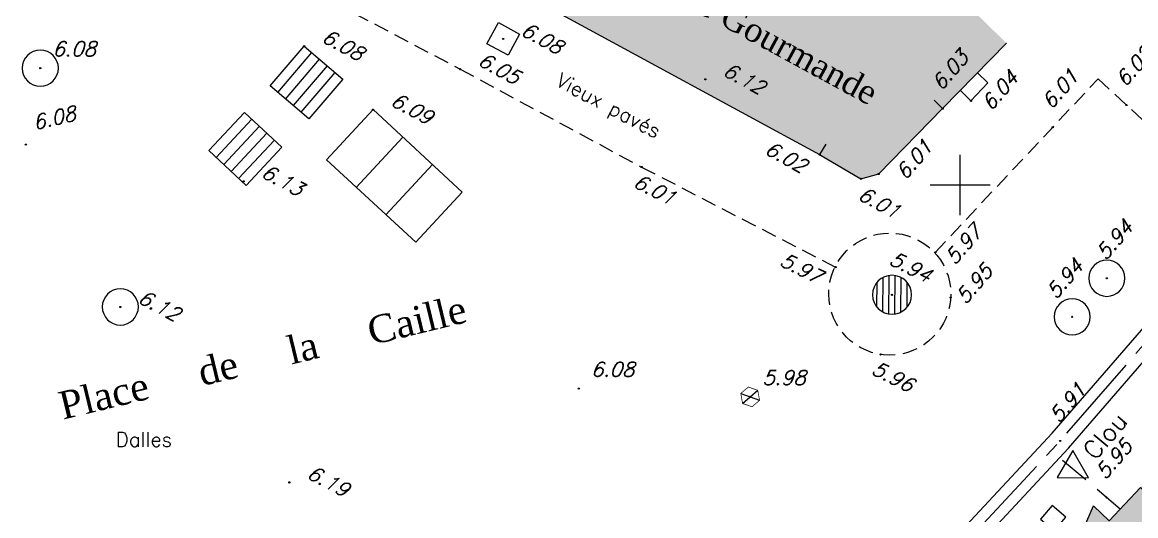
# Model space of a CAD drawing. Header units: metres. Extents: x 1379206 to 1379549, y 5225925 to 5226061.
# Drawn here: x 1379484.43 to 1379502.91, y 5226034.51 to 5226042.7 of the extents above; entities that cross this region are included whole.
import ezdxf
from ezdxf.enums import TextEntityAlignment as Align

# ---------------------------------------------------------------- set-up
doc = ezdxf.new("R2010")
doc.units = ezdxf.units.M
doc.header["$LTSCALE"] = 2
doc.header["$PDMODE"] = 32
doc.header["$PDSIZE"] = 0.02
for name, pattern in [('AXES2', [1.125, 0.75, -0.125, 0.125, -0.125]), ('CACHE2', [0.1875, 0.125, -0.0625]), ('INTERROMPU2', [0.375, 0.25, -0.125])]:
    doc.linetypes.add(name, pattern=pattern)
doc.layers.get('0').update_dxf_attribs({"color": 2})
for name, color, linetype in [('_LIM-REVETEMENT', 7, 'INTERROMPU2'), ('_R-FT', 3, 'Continuous'), ('AEP_BC_HEX', 4, 'Continuous'), ('BA_COMMERC', 7, 'Continuous'), ('BA_SEUIL', 8, 'Continuous'), ('BA_TRAPPE', 7, 'Continuous'), ('BORD_CC1', 7, 'AXES2'), ('BORD_REVET', 7, 'CACHE2'), ('EP_GRILLER', 5, 'Continuous'), ('Etat des Lieux', 7, 'Continuous'), ('EU_REGARD', 3, 'Continuous'), ('STATION', 6, 'Continuous'), ('TopoAlt', 7, 'Continuous'), ('Topojis', 7, 'Continuous'), ('TXT_DETAIL', 7, 'Continuous'), ('TXT_NOM_BA', 7, 'Continuous'), ('TXT_ROUTE', 7, 'Continuous')]:
    doc.layers.add(name, color=color, linetype=linetype)
doc.styles.get("Standard").update_dxf_attribs({"font": 'romans.shx'})
doc.styles.add('TNR', font='times.ttf', dxfattribs={"width": 0.999})

# ---------------------------------------------------------------- blocks, each defined once
blk = doc.blocks.new('Tcpoint')
at = {"color": 0}
blk.add_point((0, 0), dxfattribs=at)
at = {"layer": 'TopoAlt'}
blk.add_attdef('ALT', (0.2, 0.2), '', height=0.24, dxfattribs=at)
blk = doc.blocks.new('u014')
at = {"color": 0}
blk.add_line((0, 0), (0, 0), dxfattribs=at)
blk.add_circle((0, 0), 0.3, dxfattribs=at)
blk = doc.blocks.new('CB003')
at = {"color": 0, "linetype": 'Continuous'}
for p, q in [((0, 0), (0, 1)), ((1, 1), (0, 1)), ((0.333, 0), (0.333, 1)), ((0.666, 0), (0.666, 1)), ((1, 0), (1, 1)), ((1, 0), (0, 0))]:
    blk.add_line(p, q, dxfattribs=at)
blk = doc.blocks.new('gw02')
for p, q in [((-0.1, 0.5), (-0.1, -0.5)), ((0.1, 0.5), (0.1, -0.5)), ((0.1, -0.5), (0.1, -0.5))]:
    blk.add_line(p, q)
for points in [[(-0.5, -0.5), (0.5, -0.5), (0.5, 0.5), (-0.5, 0.5), (-0.5, -0.5)], [(-0.3, 0.5), (-0.3, -0.5)], [(0.3, 0.5), (0.3, -0.5)]]:
    blk.add_lwpolyline(points)
blk = doc.blocks.new('CB013')
at = {"color": 0}
blk.add_line((0, 0), (0, 0), dxfattribs=at)
blk.add_lwpolyline([(-0.15, -0.15), (-0.15, 0.15), (0.15, 0.15), (0.15, -0.15)], close=True, dxfattribs=at)
blk = doc.blocks.new('CB014')
at = {"color": 0}
blk.add_line((0, 0), (0, 0), dxfattribs=at)
blk.add_lwpolyline([(-0.2, -0.2), (-0.2, 0.2), (0.2, 0.2), (0.2, -0.2)], close=True, dxfattribs=at)
blk = doc.blocks.new('CB019')
at = {"color": 0}
for p, q in [((-0.156, -0.057), (0.156, 0.057)), ((-0.126, 0.109), (0.126, -0.109))]:
    blk.add_line(p, q, dxfattribs=at)
at = {"color": 0, "const_width": 0.012}
blk.add_lwpolyline([(-0.03, -0.164), (0.126, -0.109), (0.156, 0.057), (0.03, 0.164), (-0.126, 0.109), (-0.156, -0.057)], close=True, dxfattribs=at)
blk = doc.blocks.new('t003')
at = {"color": 0}
blk.add_line((0, 0), (0, 0), dxfattribs=at)
blk.add_lwpolyline([(0.259834, -0.149954), (-0.000053, 0.3), (-0.259781, -0.150046)], close=True, dxfattribs=at)
blk = doc.blocks.new('CB005')
at = {"color": 0}
for p, q in [((-0.25, 0.206), (-0.25, -0.206)), ((-0.15, 0.287), (-0.15, -0.287)), ((-0.05, 0.32), (-0.05, -0.32)), ((0.05, 0.32), (0.05, -0.32)), ((0.15, 0.287), (0.15, -0.287)), ((0.25, 0.206), (0.25, -0.206))]:
    blk.add_line(p, q, dxfattribs=at)
blk.add_circle((0, 0), 0.324, dxfattribs=at)

msp = doc.modelspace()

# ---------------------------------------------------------------- hatches: boundary and pattern name
at = {"layer": 'BA_COMMERC'}
for points in [[(1379500.769, 5226042.353), (1379498.624, 5226044.45), (1379497.952, 5226043.762), (1379495.657, 5226045.009), (1379493.419, 5226046.389), (1379490.833, 5226048.095), (1379491.704, 5226050.764), (1379488.851, 5226051.695), (1379487.405, 5226047.262), (1379487.272, 5226047.305), (1379487.056, 5226046.641), (1379487.17, 5226046.603), (1379487.068, 5226046.368), (1379487.29, 5226046.231), (1379487.234, 5226046.125), (1379487.843, 5226045.798), (1379487.909, 5226045.922), (1379491.621, 5226043.947), (1379491.553, 5226043.825), (1379492.136, 5226043.498), (1379492.195, 5226043.602), (1379492.528, 5226043.383), (1379492.494, 5226043.321), (1379493.321, 5226042.864), (1379497.667, 5226040.503), (1379498.352, 5226040.102), (1379498.648, 5226040.182), (1379499.709, 5226041.267)], [(1379507.805, 5226035.712), (1379505.623, 5226037.771), (1379505.486, 5226037.626), (1379502.992, 5226034.977), (1379502.474, 5226034.424), (1379502.211, 5226034.67), (1379502.066, 5226034.331), (1379502.223, 5226034.185), (1379499.452, 5226031.188), (1379499.315, 5226031.315), (1379498.973, 5226031.116), (1379499.146, 5226030.978), (1379499.051, 5226030.857), (1379501.497, 5226028.98), (1379502.61, 5226030.185), (1379502.612, 5226030.184), (1379505.179, 5226032.923), (1379507.669, 5226035.568)]]:
    msp.add_hatch(color=9, dxfattribs=at).paths.add_polyline_path(points)

# ---------------------------------------------------------------- linework, layer by layer
at = {"layer": '_LIM-REVETEMENT', "flags": 128}
msp.add_lwpolyline([(1379502.656, 5226034.618), (1379501.655, 5226035.464)], dxfattribs=at)
at = {"layer": 'BA_COMMERC'}
for points in [[(1379497.769, 5226040.675), (1379497.667, 5226040.503), (1379498.352, 5226040.102), (1379498.648, 5226040.182), (1379499.709, 5226041.267), (1379499.566, 5226041.407)], [(1379502.37, 5226034.05), (1379502.223, 5226034.185), (1379502.066, 5226034.331), (1379502.211, 5226034.67), (1379502.474, 5226034.424), (1379502.992, 5226034.977), (1379503.08, 5226034.895), (1379503.207, 5226035.03), (1379503.353, 5226034.893)]]:
    msp.add_lwpolyline(points, dxfattribs=at)
at = {"layer": 'BA_SEUIL', "flags": 128}
for points in [[(1379493.321, 5226042.864), (1379497.667, 5226040.503)], [(1379499.709, 5226041.267), (1379500.769, 5226042.353)]]:
    msp.add_lwpolyline(points, dxfattribs=at)
at = {"layer": 'BA_TRAPPE'}
msp.add_lwpolyline([(1379500.004, 5226041.569), (1379500.18, 5226041.397), (1379500.462, 5226041.694), (1379500.29, 5226041.862)], dxfattribs=at)
at = {"layer": 'BORD_CC1', "linetype": 'Continuous', "flags": 128}
for points in [[(1379490.916, 5226024.463), (1379497.991, 5226032.082), (1379501.525, 5226035.879), (1379504.706, 5226039.546), (1379506.684, 5226041.783)], [(1379491.187, 5226024.211), (1379498.262, 5226031.83), (1379501.796, 5226035.627), (1379504.979, 5226039.302), (1379506.957, 5226041.539)]]:
    msp.add_lwpolyline(points, dxfattribs=at)
at = {"layer": 'BORD_CC1', "flags": 128}
msp.add_lwpolyline([(1379491.052, 5226024.337), (1379498.127, 5226031.956), (1379501.661, 5226035.749), (1379504.84, 5226039.419), (1379506.818, 5226041.657)], dxfattribs=at)
at = {"layer": 'BORD_REVET'}
msp.add_lwpolyline([(1379486.743, 5226046.182), (1379486.301, 5226044.775), (1379491.703, 5226041.922), (1379494.713, 5226040.297), (1379497.933, 5226038.635)], dxfattribs=at)
at = {"layer": 'BORD_REVET', "flags": 128}
for points in [[(1379499.587, 5226038.881), (1379502.289, 5226041.759)], [(1379502.289, 5226041.759), (1379504.696, 5226039.552)]]:
    msp.add_lwpolyline(points, dxfattribs=at)
at = {"layer": 'BORD_REVET'}
msp.add_circle((1379498.832, 5226038.188), 1.013, dxfattribs=at)
at = {"layer": 'Etat des Lieux'}
for p, q in [((1379500, 5226039.5), (1379500, 5226040.5)), ((1379499.5, 5226040), (1379500.5, 5226040))]:
    msp.add_line(p, q, dxfattribs=at)

# ---------------------------------------------------------------- block references
at = {"layer": '_R-FT', "rotation": 331.5537750712315}
msp.add_blockref('CB014', (1379492.416, 5226042.423), dxfattribs=at)
at = {"layer": '_R-FT'}
for name, p, xscale, yscale, rotation in [('gw02', (1379489.152, 5226041.701), 0.8474273790942931, -0.86763017374144, 319.5048063582837), ('gw02', (1379488.136, 5226040.599), 0.8474273790872169, -0.8676301737412122, 316.9115595070098), ('CB003', (1379489.484, 5226040.416), 2.015669411701423, 1.136566600863099, 317.2239899799417)]:
    msp.add_blockref(name, p, dxfattribs=dict(at, xscale=xscale, yscale=yscale, rotation=rotation))
at = {"layer": '_R-FT', "yscale": -1.000000000007341, "rotation": 49.37911176439373}
msp.add_blockref('CB013', (1379501.543, 5226034.467), dxfattribs=at)
at = {"layer": 'AEP_BC_HEX', "yscale": -1}
msp.add_blockref('CB019', (1379496.515, 5226036.481), dxfattribs=at)
at = {"layer": 'EP_GRILLER', "yscale": -1.000000000289614, "rotation": 359.5638940269183}
msp.add_blockref('CB005', (1379498.87, 5226038.176), dxfattribs=at)
at = {"layer": 'EU_REGARD', "yscale": -1}
for p in [(1379484.734, 5226041.939), (1379502.435, 5226038.45), (1379501.86, 5226037.811)]:
    msp.add_blockref('u014', p, dxfattribs=at)
at = {"layer": 'EU_REGARD', "yscale": -1.000000000289614, "rotation": 359.5638940269182}
msp.add_blockref('u014', (1379486.062, 5226037.974), dxfattribs=at)
at = {"layer": 'STATION', "rotation": 359.5638940269182}
msp.add_blockref('t003', (1379501.87, 5226035.289), dxfattribs=at)
at = {"layer": 'Topojis'}
ref = msp.add_blockref('Tcpoint', (1379492.416, 5226042.423), dxfattribs=dict(at, rotation=331.5537750712315))
ref.add_attrib('ALT', '6.08', (1379492.687, 5226042.504), dxfattribs={"layer": 'TopoAlt', "height": 0.24, "rotation": 331.5538, "oblique": 18})
ref = msp.add_blockref('Tcpoint', (1379484.734, 5226041.939), dxfattribs=at)
ref.add_attrib('ALT', '6.08', (1379484.934, 5226042.139), dxfattribs={"layer": 'TopoAlt', "height": 0.24, "oblique": 18})
ref = msp.add_blockref('Tcpoint', (1379489.112, 5226042.306), dxfattribs=dict(at, rotation=332.0918372307556))
ref.add_attrib('ALT', '6.08', (1379489.382, 5226042.389), dxfattribs={"layer": 'TopoAlt', "height": 0.24, "rotation": 332.0918, "oblique": 18})
ref = msp.add_blockref('Tcpoint', (1379499.709, 5226041.267), dxfattribs=dict(at, rotation=49.37911176439373))
ref.add_attrib('ALT', '6.03', (1379499.687, 5226041.549), dxfattribs={"layer": 'TopoAlt', "height": 0.24, "rotation": 49.3791, "oblique": 18})
ref = msp.add_blockref('Tcpoint', (1379502.76, 5226041.327), dxfattribs=dict(at, rotation=49.37911176439373))
ref.add_attrib('ALT', '6.02', (1379502.738, 5226041.609), dxfattribs={"layer": 'TopoAlt', "height": 0.24, "rotation": 49.3791, "oblique": 18})
ref = msp.add_blockref('Tcpoint', (1379491.703, 5226041.922), dxfattribs=dict(at, rotation=331.5537750712315))
ref.add_attrib('ALT', '6.05', (1379491.975, 5226042.003), dxfattribs={"layer": 'TopoAlt', "height": 0.24, "rotation": 331.5538, "oblique": 18})
ref = msp.add_blockref('Tcpoint', (1379495.77, 5226041.754), dxfattribs=dict(at, rotation=331.5537750712315))
ref.add_attrib('ALT', '6.12', (1379496.041, 5226041.834), dxfattribs={"layer": 'TopoAlt', "height": 0.24, "rotation": 331.5538, "oblique": 18})
ref = msp.add_blockref('Tcpoint', (1379500.18, 5226041.397), dxfattribs=dict(at, rotation=49.37911176439373))
ref.add_attrib('ALT', '6.04', (1379500.513, 5226041.213), dxfattribs={"layer": 'TopoAlt', "height": 0.24, "rotation": 49.3791, "oblique": 18})
ref = msp.add_blockref('Tcpoint', (1379501.535, 5226040.956), dxfattribs=dict(at, rotation=49.37911176439373))
ref.add_attrib('ALT', '6.01', (1379501.513, 5226041.238), dxfattribs={"layer": 'TopoAlt', "height": 0.24, "rotation": 49.3791, "oblique": 18})
ref = msp.add_blockref('Tcpoint', (1379490.256, 5226041.25), dxfattribs=dict(at, rotation=332.0918372307556))
ref.add_attrib('ALT', '6.09', (1379490.526, 5226041.333), dxfattribs={"layer": 'TopoAlt', "height": 0.24, "rotation": 332.0918, "oblique": 18})
ref = msp.add_blockref('Tcpoint', (1379484.493, 5226040.669), dxfattribs=dict(at, rotation=13.56683807592233))
ref.add_attrib('ALT', '6.08', (1379484.64, 5226040.91), dxfattribs={"layer": 'TopoAlt', "height": 0.24, "rotation": 13.5668, "oblique": 18})
ref = msp.add_blockref('Tcpoint', (1379498.648, 5226040.182), dxfattribs=dict(at, rotation=49.37911176439373))
ref.add_attrib('ALT', '6.01', (1379499.089, 5226040.066), dxfattribs={"layer": 'TopoAlt', "height": 0.24, "rotation": 49.3791, "oblique": 18})
ref = msp.add_blockref('Tcpoint', (1379497.667, 5226040.503), dxfattribs=dict(at, rotation=331.5537750712315))
ref.add_attrib('ALT', '6.02', (1379496.735, 5226040.531), dxfattribs={"layer": 'TopoAlt', "height": 0.24, "rotation": 331.5538, "oblique": 18})
ref = msp.add_blockref('Tcpoint', (1379488.108, 5226040.06), dxfattribs=dict(at, rotation=332.0918372307556))
ref.add_attrib('ALT', '6.13', (1379488.378, 5226040.143), dxfattribs={"layer": 'TopoAlt', "height": 0.24, "rotation": 332.0918, "oblique": 18})
ref = msp.add_blockref('Tcpoint', (1379494.713, 5226040.297), dxfattribs=dict(at, rotation=333.2134952221113))
ref.add_attrib('ALT', '6.01', (1379494.552, 5226039.981), dxfattribs={"layer": 'TopoAlt', "height": 0.24, "rotation": 333.2135, "oblique": 18})
ref = msp.add_blockref('Tcpoint', (1379498.352, 5226040.102), dxfattribs=dict(at, rotation=331.5537750712315))
ref.add_attrib('ALT', '6.01', (1379498.281, 5226039.776), dxfattribs={"layer": 'TopoAlt', "height": 0.24, "rotation": 331.5538, "oblique": 18})
ref = msp.add_blockref('Tcpoint', (1379502.435, 5226038.45), dxfattribs=dict(at, rotation=49.37911176439373))
ref.add_attrib('ALT', '5.94', (1379502.414, 5226038.733), dxfattribs={"layer": 'TopoAlt', "height": 0.24, "rotation": 49.3791, "oblique": 18})
ref = msp.add_blockref('Tcpoint', (1379499.587, 5226038.881), dxfattribs=dict(at, rotation=49.37911176439373))
ref.add_attrib('ALT', '5.97', (1379499.91, 5226038.656), dxfattribs={"layer": 'TopoAlt', "height": 0.24, "rotation": 49.3791, "oblique": 18})
ref = msp.add_blockref('Tcpoint', (1379498.87, 5226038.176), dxfattribs=dict(at, rotation=333.2134952221113))
ref.add_attrib('ALT', '5.94', (1379498.8, 5226038.695), dxfattribs={"layer": 'TopoAlt', "height": 0.24, "rotation": 333.2135, "oblique": 18})
ref = msp.add_blockref('Tcpoint', (1379497.933, 5226038.635), dxfattribs=dict(at, rotation=333.2134952340201))
ref.add_attrib('ALT', '5.97', (1379496.983, 5226038.675), dxfattribs={"layer": 'TopoAlt', "height": 0.24, "rotation": 333.2135, "oblique": 18})
ref = msp.add_blockref('Tcpoint', (1379499.844, 5226038.131), dxfattribs=dict(at, rotation=49.37911176439373))
ref.add_attrib('ALT', '5.95', (1379500.088, 5226038.003), dxfattribs={"layer": 'TopoAlt', "height": 0.24, "rotation": 49.3791, "oblique": 18})
ref = msp.add_blockref('Tcpoint', (1379501.86, 5226037.811), dxfattribs=dict(at, rotation=49.37911176439373))
ref.add_attrib('ALT', '5.94', (1379501.59, 5226038.088), dxfattribs={"layer": 'TopoAlt', "height": 0.24, "rotation": 49.3791, "oblique": 18})
ref = msp.add_blockref('Tcpoint', (1379486.062, 5226037.974), dxfattribs=dict(at, rotation=332.4871734751656))
ref.add_attrib('ALT', '6.12', (1379486.332, 5226038.059), dxfattribs={"layer": 'TopoAlt', "height": 0.24, "rotation": 332.4872, "oblique": 18})
ref = msp.add_blockref('Tcpoint', (1379498.679, 5226037.186), dxfattribs=dict(at, rotation=333.2134952221113))
ref.add_attrib('ALT', '5.96', (1379498.506, 5226036.876), dxfattribs={"layer": 'TopoAlt', "height": 0.24, "rotation": 333.2135, "oblique": 18})
ref = msp.add_blockref('Tcpoint', (1379493.671, 5226036.618), dxfattribs=at)
ref.add_attrib('ALT', '6.08', (1379493.871, 5226036.818), dxfattribs={"layer": 'TopoAlt', "height": 0.24, "oblique": 18})
ref = msp.add_blockref('Tcpoint', (1379496.515, 5226036.481), dxfattribs=at)
ref.add_attrib('ALT', '5.98', (1379496.715, 5226036.681), dxfattribs={"layer": 'TopoAlt', "height": 0.24, "oblique": 18})
ref = msp.add_blockref('Tcpoint', (1379501.661, 5226035.749), dxfattribs=dict(at, rotation=49.37911176439373))
ref.add_attrib('ALT', '5.91', (1379501.639, 5226036.031), dxfattribs={"layer": 'TopoAlt', "height": 0.24, "rotation": 49.3791, "oblique": 18})
ref = msp.add_blockref('Tcpoint', (1379502.429, 5226034.81), dxfattribs=dict(at, rotation=49.37911176439373))
ref.add_attrib('ALT', '5.95', (1379502.407, 5226035.092), dxfattribs={"layer": 'TopoAlt', "height": 0.24, "rotation": 49.3791, "oblique": 18})
ref = msp.add_blockref('Tcpoint', (1379488.866, 5226035.061), dxfattribs=dict(at, rotation=332.4871734751656))
ref.add_attrib('ALT', '6.19', (1379489.136, 5226035.146), dxfattribs={"layer": 'TopoAlt', "height": 0.24, "rotation": 332.4872, "oblique": 18})

# ---------------------------------------------------------------- texts
at = {"layer": 'TXT_DETAIL'}
msp.add_text('Vieux pavés', height=0.24, rotation=331.8818, dxfattribs=at).set_placement((1379493.271, 5226041.659))
msp.add_text('Clou', height=0.3, rotation=49.3791, dxfattribs=at).set_placement((1379502.406, 5226035.836), align=Align.MIDDLE_CENTER)
msp.add_text('Dalles', height=0.24, dxfattribs=at).set_placement((1379485.985, 5226035.654))
at = {"layer": 'TXT_NOM_BA', "style": 'TNR'}
msp.add_text("L'Ecale Gourmande", height=0.4, rotation=331.49, dxfattribs=at).set_placement((1379494.251, 5226043.617))
at = {"layer": 'TXT_ROUTE', "style": 'TNR'}
msp.add_text('Place     de     la     Caille', height=0.46, rotation=13.5668, dxfattribs=at).set_placement((1379485.11, 5226036.103))

doc.saveas('drawing.dxf')
